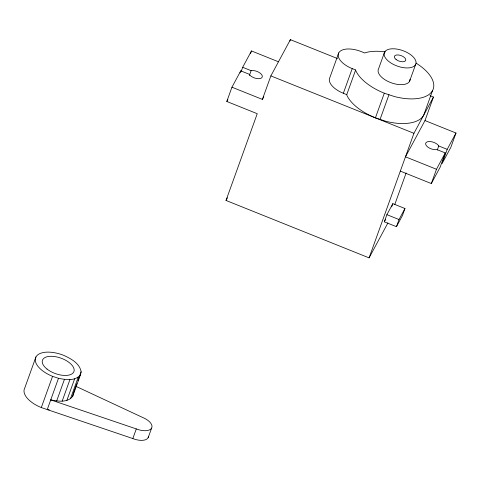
<?xml version="1.0" encoding="UTF-8"?>
<svg xmlns="http://www.w3.org/2000/svg" width="480" height="480" viewBox="0 0 480 480"><rect width="100%" height="100%" fill="white"/><g stroke="black" fill="none" stroke-linecap="round" stroke-linejoin="round"><path stroke-width="0.72" d="M148.158 437.718L151.632 428.07A13.206 6.486 19.8 0 1 136.296 428.916L50.73 399.876C57.87 401.346 67.542 402.936 72.666 396.384L73.368 393.366M72.666 396.384L80.436 374.802L81.138 371.784C79.656 363.264 70.998 358.674 63.828 355.404A24.018 11.79 19.8 0 0 35.946 356.946L24.702 388.176A24.018 11.79 19.8 0 0 41.31 407.568L132.828 438.564A13.206 6.486 19.8 0 0 148.512 436.644M41.31 407.568L52.554 376.344A24.018 11.79 19.8 0 1 35.946 356.946M80.436 374.802C75.312 381.354 65.64 379.764 58.5 378.294L47.256 409.524L49.236 409.89M56.658 400.986L64.428 379.404M62.16 401.166L69.93 379.59M66.864 400.422L74.634 378.84M70.446 398.784L78.216 377.202M73.614 392.67L76.872 383.622M77.88 380.838L81.138 371.784M387.906 222.942L369.09 257.874L226.014 200.46L257.244 113.7L226.806 101.484L231.954 87.192L240.75 70.854L249.198 74.244L249.654 74.934A7.146 3.51 19.8 0 0 259.014 78.69A7.146 3.51 19.8 0 0 261.39 74.286A7.146 3.51 19.8 0 0 252.024 70.53L251.118 70.674L242.676 67.284L241.218 71.334M240.024 72.882L240.75 70.854M250.494 53.67L251.478 50.946L278.46 61.776M249.414 75.42L251.118 70.674M132.828 438.564L136.296 428.916M231.954 87.192L262.392 99.408L270.858 75.9L290.382 39.648L337.47 58.548M289.884 41.034L290.382 39.648M385.404 51.936A41.586 20.412 19.8 0 0 365.586 52.632L364.776 53.004L361.368 51.636A19.482 9.564 19.8 0 0 338.748 52.884L329.874 77.538A19.482 9.564 19.8 0 0 343.344 93.27L346.752 94.638L346.944 95.412A41.586 20.412 19.8 0 0 375.42 117.858L385.722 121.242A41.586 20.412 19.8 0 0 423.696 115.188L432.57 90.534M343.344 93.27L352.218 68.616A19.482 9.564 19.8 0 1 338.748 52.884M346.752 94.638L355.626 69.984L352.218 68.616M384.576 52.134L378.558 68.856A16.74 8.22 19.8 0 0 392.184 83.124A16.74 8.22 19.8 0 0 410.052 79.2M375.42 117.858L384.294 93.204A41.586 20.412 19.8 0 1 355.824 70.758L355.626 69.984M388.968 94.74L379.944 119.67M409.56 81.3L415.584 64.578A16.74 8.22 19.8 0 0 395.73 48.93A16.74 8.22 19.8 0 0 388.926 61.566A16.74 8.22 19.8 0 0 415.584 64.578M369.09 257.874L413.934 133.314L433.458 97.062L429.99 95.676M384.324 221.82L386.898 214.674L392.832 203.652L404.958 208.518L402.39 215.664L396.45 226.686L384.324 221.82L385.722 219.222M391.662 206.898L392.832 203.652M394.71 204.696L406.134 172.956M424.992 120.576L456 133.02L447.198 149.358L438.756 145.968L438.3 145.278A7.146 3.51 19.8 0 0 428.934 141.522A7.146 3.51 19.8 0 0 426.564 145.926A7.146 3.51 19.8 0 0 435.924 149.682L436.83 149.538L445.278 152.928L436.476 169.266L405.468 156.822L424.992 120.576L433.458 97.062M396.45 226.686L399.024 219.54L404.958 208.518M437.292 150.036L438.756 145.968M400.326 171.114L431.328 183.558L436.476 169.266M445.278 152.928L440.154 167.166L431.328 183.558M447.198 149.358L442.074 163.59L450.852 147.312L456 133.02M242.676 67.284L251.478 50.946M226.806 101.484L227.868 99.51M262.392 99.408L263.814 96.774M226.014 200.46L227.43 197.82M384.294 93.204L394.596 96.588A41.586 20.412 19.8 0 0 432.18 91.2A41.586 20.412 19.8 0 0 415.986 63.072M52.554 376.344L58.5 378.294M270.858 75.9L413.934 133.314M386.898 214.674L399.024 219.54M75.774 386.262L142.5 417.402A13.206 6.486 19.8 0 1 151.632 428.07M396.072 59.508A6.018 2.952 19.8 0 0 405.648 60.594A6.018 2.952 19.8 0 0 398.514 54.966A6.018 2.952 19.8 0 0 396.072 59.508M47.034 369.078A16.74 8.22 19.8 0 0 73.692 372.096A16.74 8.22 19.8 0 0 53.838 356.448A16.74 8.22 19.8 0 0 47.034 369.078"/></g></svg>
